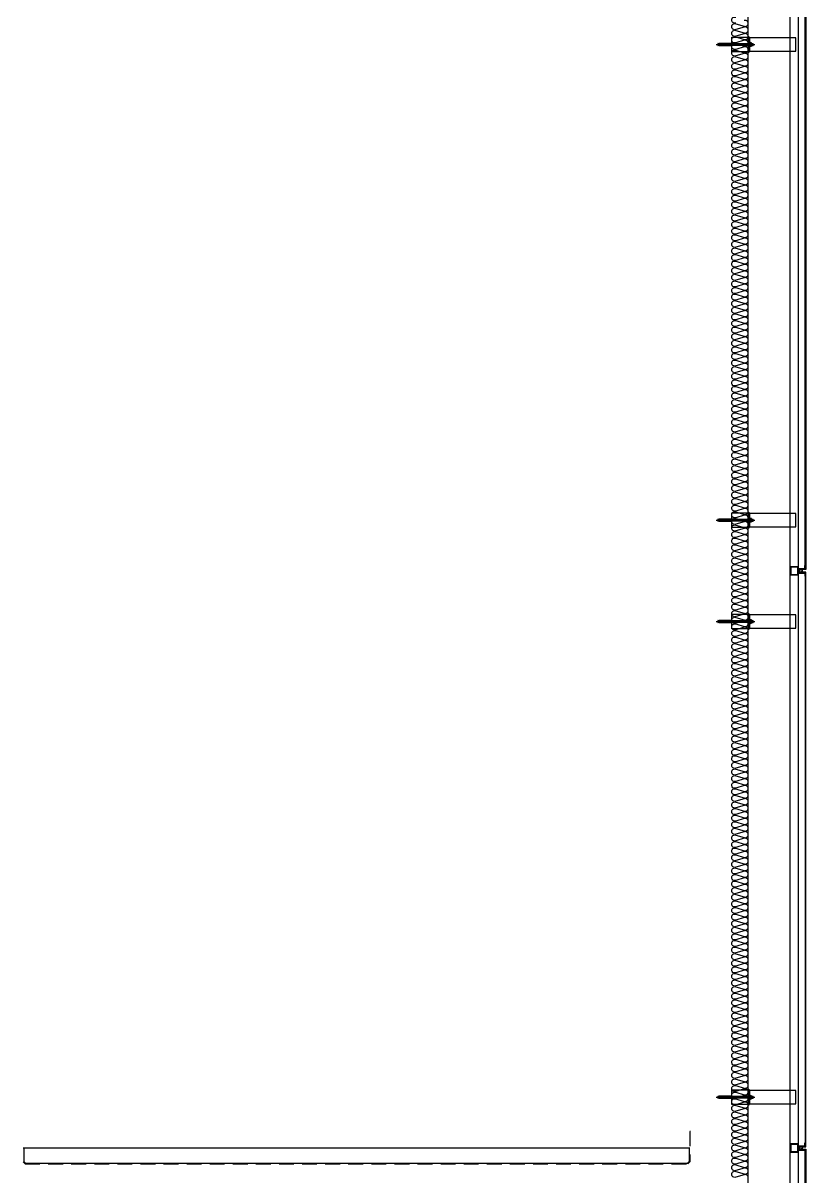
# Model space of a CAD drawing. Header units: millimetres. Extents: x 19868 to 801382, y -4805 to 85279.
# Drawn here: x 785991 to 790738, y 60003 to 67001 of the extents above; entities that cross this region are included whole.
import ezdxf

# ---------------------------------------------------------------- set-up
doc = ezdxf.new("R2010")
doc.units = ezdxf.units.MM
doc.header["$LTSCALE"] = 250
doc.linetypes.add('HID', pattern=[2.8, 1.8, -1])
for name, color, linetype in [('A-ETC-8', 8, 'Continuous'), ('A-FIN', 6, 'Continuous'), ('A-FIN-8', 8, 'Continuous'), ('A-WP', 1, 'HID'), ('ISL', 251, 'Continuous')]:
    doc.layers.add(name, color=color, linetype=linetype)

# ---------------------------------------------------------------- blocks, each defined once
blk = doc.blocks.new('A$C632c858f')
at = {"layer": 'A-ETC-8'}
blk.add_arc((-2.8, 0), 24, 341.82483, 18.17517, dxfattribs=at)
blk.add_ellipse((34, 0), major_axis=(7.59, 0), ratio=0.987937, dxfattribs=at)
blk = doc.blocks.new('A$Cae507117')
at = {"layer": 'A-ETC-8'}
for points in [[(-50, 0), (-50, -50), (0, -50), (0, 0)], [(-46.8, -3.2), (-46.8, -46.8), (-3.2, -46.8), (-3.2, -3.2)]]:
    blk.add_lwpolyline(points, close=True, dxfattribs=at)
blk = doc.blocks.new('너트 M12')
for p, q in [((-9, 0), (9, 0)), ((-9.5, -9), (-9.5, -0.5)), ((9, -9.5), (-9, -9.5)), ((0, -8.3), (0, -1.2)), ((9.5, -0.5), (9.5, -9))]:
    blk.add_line(p, q)
for centre, start, end in [((-9, -0.5), 90, 180), ((-9, -9), 180, 270), ((9, -0.5), 0, 90), ((9, -9), 270, 0)]:
    blk.add_arc(centre, 0.5, start, end)
at = {"extrusion": (0, 0, -1)}
for centre, major_axis, ratio, start_param, end_param in [((-4.8, -0.9), (-4.75, 0.31), 0.185359, -0.024388, 3.141593), ((4.8, -0.9), (4.75, 0.31), 0.185108, 3.141593, 6.30754), ((-4.8, -8.6), (4.75, 0.31), 0.187111, 0, 3.166211), ((4.8, -8.6), (-4.75, 0.31), 0.185991, 3.117121, 6.283185)]:
    blk.add_ellipse(centre, major_axis=major_axis, ratio=ratio, start_param=start_param, end_param=end_param, dxfattribs=at)
blk = doc.blocks.new('A$C5ebcaad0')
at = {"layer": 'A-ETC-8'}
for p, q in [((-449, -225), (-214, -225)), ((-439, -220.5), (-439, -229.5)), ((-437, -219), (-437.5, -219)), ((-437.5, -231), (-437, -231)), ((-426, -220.5), (-437, -219)), ((-437, -231), (-426, -229.5)), ((-431.6, -219.7), (-431.6, -221.5)), ((-431.6, -228.5), (-431.6, -230.2)), ((-431.1, -222.3), (-429.3, -223.5)), ((-431.1, -227.7), (-429.3, -226.5)), ((-415.6, -218.7), (-430.6, -218.7)), ((-430.6, -231.2), (-415.6, -231.2)), ((-421.1, -224), (-427.7, -224)), ((-421.1, -226), (-427.7, -226)), ((-426, -220.5), (-412, -220.5)), ((-426, -229.5), (-412, -229.5)), ((-420.6, -223.5), (-420.6, -223)), ((-420.6, -227), (-420.6, -226.5)), ((-416.6, -227), (-416.6, -223)), ((-415.6, -218.7), (-412.6, -218.7)), ((-415.6, -231.2), (-412.6, -231.2)), ((-412.6, -218.7), (-412.6, -231.2)), ((-412, -231), (-412, -219)), ((-409, -219), (-412, -219)), ((-412, -231), (-409, -231)), ((-409, -231), (-409, -219)), ((-355, -219), (-409, -219)), ((-409, -231), (-355, -231)), ((-355, -219), (-245.5, -219)), ((-245.5, -231), (-355, -231)), ((-234.2, -229.5), (-224, -229.5)), ((-234, -219), (-225.5, -219)), ((-234, -220.5), (-224, -220.5)), ((-234, -231), (-225.5, -231)), ((-225.5, -231), (-225.5, -219)), ((-224, -220.5), (-225.5, -219)), ((-224, -229.5), (-225.5, -231)), ((-224, -229.5), (-224, -220.5))]:
    blk.add_line(p, q, dxfattribs=at)
for points in [[(-255, -180.5), (-255, -269.5), (-355, -269.5), (-355, -180.5)], [(33.5, -185), (-251.5, -185), (-251.5, -265), (33.5, -265)], [(-251.5, -265), (-245.5, -265), (-245.5, -185), (-251.5, -185)], [(-245.5, -210), (-245.5, -240), (-243.5, -240), (-243.5, -210)]]:
    blk.add_lwpolyline(points, close=True, dxfattribs=at)
blk.add_lwpolyline([(-251.5, -177.5), (-251.5, -272.5, -0.414214), (-252.5, -273.5), (-255, -273.5), (-255, -176.5), (-252.5, -176.5, -0.414214)], format="xyb", close=True, dxfattribs=at)
for centre, radius, start, end in [((-437.5, -220.5), 1.5, 90, 180), ((-437.5, -229.5), 1.5, 180, 270), ((-430.6, -219.7), 1, 90, 180), ((-430.6, -221.5), 1, 180, 236.30993), ((-430.6, -228.5), 1, 123.69007, 180), ((-430.6, -230.2), 1, 180, 270), ((-427.7, -221), 3, 236.30993, 270), ((-427.7, -229), 3, 90, 123.69007), ((-421.1, -223.5), 0.5, 270, 0), ((-421.1, -226.5), 0.5, 0, 90), ((-418.6, -223), 2, 90, 180), ((-418.6, -227), 2, 180, 270), ((-418.6, -223), 2, 0, 90), ((-418.6, -227), 2, 270, 0)]:
    blk.add_arc(centre, radius, start, end, dxfattribs=at)
at = {"layer": 'A-ETC-8', "xscale": -1, "rotation": 90}
blk.add_blockref('너트 M12', (-243.5, -225), dxfattribs=at)

msp = doc.modelspace()

# ---------------------------------------------------------------- linework, layer by layer
at = {"layer": 'A-ETC-8'}
for p, q in [((790643.2, 35608.9), (790643.2, 76146.7)), ((790693.2, 35608.9), (790693.2, 76146.7))]:
    msp.add_line(p, q, dxfattribs=at)
for points in [[(790730.2, 63690.4), (790695.2, 63690.4), (790695.2, 63679.4), (790693.2, 63679.4), (790693.2, 63692.4), (790728.6, 63692.4, -0.226541), (790732.2, 63696.1), (790732.2, 63710.8), (790734.2, 63710.8), (790734.2, 63694.4, 0.414214)], [(790730.2, 63667.4), (790695.2, 63667.4), (790695.2, 63678.4), (790693.2, 63678.4), (790693.2, 63665.4), (790728.6, 63665.4, 0.226541), (790732.2, 63661.8), (790732.2, 63647.1), (790734.2, 63647.1), (790734.2, 63663.4, -0.414214)], [(790730.2, 60190.4), (790695.2, 60190.4), (790695.2, 60179.4), (790693.2, 60179.4), (790693.2, 60192.4), (790728.6, 60192.4, -0.226541), (790732.2, 60196.1), (790732.2, 60210.8), (790734.2, 60210.8), (790734.2, 60194.4, 0.414214)], [(790730.2, 60167.4), (790695.2, 60167.4), (790695.2, 60178.4), (790693.2, 60178.4), (790693.2, 60165.4), (790728.6, 60165.4, 0.226541), (790732.2, 60161.8), (790732.2, 60147.1), (790734.2, 60147.1), (790734.2, 60163.4, -0.414214)]]:
    msp.add_lwpolyline(points, format="xyb", close=True, dxfattribs=at)
at = {"layer": 'A-FIN'}
msp.add_line((785991.2, 60178.9), (790035.2, 60178.9), dxfattribs=at)
for points in [[(790697.2, 67167.4), (790697.2, 67171.4), (790738.2, 67171.4), (790738.2, 63686.4), (790697.2, 63686.4), (790697.2, 63690.4), (790734.2, 63690.4), (790734.2, 67167.4), (790697.2, 67167.4)], [(790697.2, 60190.4), (790697.2, 60186.4), (790738.2, 60186.4), (790738.2, 63671.4), (790697.2, 63671.4), (790697.2, 63667.4), (790734.2, 63667.4), (790734.2, 60190.4), (790697.2, 60190.4)], [(790697.2, 60167.4), (790697.2, 60171.4), (790738.2, 60171.4), (790738.2, 56436.4), (790697.2, 56436.4), (790697.2, 56440.4), (790734.2, 56440.4), (790734.2, 60167.4), (790697.2, 60167.4)]]:
    msp.add_lwpolyline(points, close=True, dxfattribs=at)
at = {"layer": 'A-FIN-8'}
for p, q in [((785996.2, 60178.9), (785996.2, 60097.1)), ((790030.2, 60178.9), (790030.2, 60097.1)), ((786006.4, 60086.9), (785996.2, 60097.1)), ((786006.4, 60086.9), (790020, 60086.9)), ((790020, 60086.9), (790030.2, 60097.1))]:
    msp.add_line(p, q, dxfattribs=at)
at = {"layer": 'A-WP', "ltscale": 0.2}
for p, q in [((786003.4, 60081.9), (785991.2, 60094.1)), ((786003.4, 60081.9), (790023.1, 60081.9)), ((790023.1, 60081.9), (790035.2, 60094.1))]:
    msp.add_line(p, q, dxfattribs=at)
at = {"layer": 'A-WP', "linetype": 'HID', "ltscale": 0.2}
msp.add_lwpolyline([(790038.2, 60278.9), (790035.2, 60278.9), (790035.2, 60094.1)], dxfattribs=at)
at = {"layer": 'ISL'}
msp.add_line((790388.2, 33878.9), (790388.2, 76128.9), dxfattribs=at)
for points in [[(790312.4, 67001.3, -1.372593), (790312.4, 67036.7)], [(790388.2, 59999, 0.509267), (790364, 60016.7), (790312.4, 60001.3, -1.372593), (790312.4, 60036.7), (790364, 60021.3, 0.509267), (790388.2, 60039, 0.509267), (790364, 60056.7), (790312.4, 60041.3, -1.372593), (790312.4, 60076.7), (790364, 60061.3, 0.509267), (790388.2, 60079, 0.509267), (790364, 60096.7), (790312.4, 60081.3, -1.372593), (790312.4, 60116.7), (790364, 60101.3, 0.509267), (790388.2, 60119, 0.509267), (790364, 60136.7), (790312.4, 60121.3, -1.372593), (790312.4, 60156.7), (790364, 60141.3, 0.509267), (790388.2, 60159, 0.509267), (790364, 60176.7), (790312.4, 60161.3, -1.372593), (790312.4, 60196.7), (790364, 60181.3, 0.509267), (790388.2, 60199, 0.509267), (790364, 60216.7), (790312.4, 60201.3, -1.372593), (790312.4, 60236.7), (790364, 60221.3, 0.509267), (790388.2, 60239, 0.509267), (790364, 60256.7), (790312.4, 60241.3, -1.372593), (790312.4, 60276.7), (790364, 60261.3, 0.509267), (790388.2, 60279, 0.509267), (790364, 60296.7), (790312.4, 60281.3, -1.372593), (790312.4, 60316.7), (790364, 60301.3, 0.509267), (790388.2, 60319, 0.509267), (790364, 60336.7), (790312.4, 60321.3, -1.372593), (790312.4, 60356.7), (790364, 60341.3, 0.509267), (790388.2, 60359, 0.509267), (790364, 60376.7), (790312.4, 60361.3, -1.372593), (790312.4, 60396.7), (790364, 60381.3, 0.509267), (790388.2, 60399, 0.509267), (790364, 60416.7), (790312.4, 60401.3, -1.372593), (790312.4, 60436.7), (790364, 60421.3, 0.509267), (790388.2, 60439, 0.509267), (790364, 60456.7), (790312.4, 60441.3, -1.372593), (790312.4, 60476.7), (790364, 60461.3, 0.509267), (790388.2, 60479, 0.509267), (790364, 60496.7), (790312.4, 60481.3, -1.372593), (790312.4, 60516.7), (790364, 60501.3, 0.509267), (790388.2, 60519, 0.509267), (790364, 60536.7), (790312.4, 60521.3, -1.372593), (790312.4, 60556.7), (790364, 60541.3, 0.509267), (790388.2, 60559, 0.509267), (790364, 60576.7), (790312.4, 60561.3, -1.372593), (790312.4, 60596.7), (790364, 60581.3, 0.509267), (790388.2, 60599, 0.509267), (790364, 60616.7), (790312.4, 60601.3, -1.372593), (790312.4, 60636.7), (790364, 60621.3, 0.509267), (790388.2, 60639, 0.509267), (790364, 60656.7), (790312.4, 60641.3, -1.372593), (790312.4, 60676.7), (790364, 60661.3, 0.509267), (790388.2, 60679, 0.509267), (790364, 60696.7), (790312.4, 60681.3, -1.372593), (790312.4, 60716.7), (790364, 60701.3, 0.509267), (790388.2, 60719, 0.509267), (790364, 60736.7), (790312.4, 60721.3, -1.372593), (790312.4, 60756.7), (790364, 60741.3, 0.509267), (790388.2, 60759, 0.509267), (790364, 60776.7), (790312.4, 60761.3, -1.372593), (790312.4, 60796.7), (790364, 60781.3, 0.509267), (790388.2, 60799, 0.509267), (790364, 60816.7), (790312.4, 60801.3, -1.372593), (790312.4, 60836.7), (790364, 60821.3, 0.509267), (790388.2, 60839, 0.509267), (790364, 60856.7), (790312.4, 60841.3, -1.372593), (790312.4, 60876.7), (790364, 60861.3, 0.509267), (790388.2, 60879, 0.509267), (790364, 60896.7), (790312.4, 60881.3, -1.372593), (790312.4, 60916.7), (790364, 60901.3, 0.509267), (790388.2, 60919, 0.509267), (790364, 60936.7), (790312.4, 60921.3, -1.372593), (790312.4, 60956.7), (790364, 60941.3, 0.509267), (790388.2, 60959, 0.509267), (790364, 60976.7), (790312.4, 60961.3, -1.372593), (790312.4, 60996.7), (790364, 60981.3, 0.509267), (790388.2, 60999, 0.509267), (790364, 61016.7), (790312.4, 61001.3, -1.372593), (790312.4, 61036.7), (790364, 61021.3, 0.509267), (790388.2, 61039, 0.509267), (790364, 61056.7), (790312.4, 61041.3, -1.372593), (790312.4, 61076.7), (790364, 61061.3, 0.509267), (790388.2, 61079, 0.509267), (790364, 61096.7), (790312.4, 61081.3, -1.372593), (790312.4, 61116.7), (790364, 61101.3, 0.509267), (790388.2, 61119, 0.509267), (790364, 61136.7), (790312.4, 61121.3, -1.372593), (790312.4, 61156.7), (790364, 61141.3, 0.509267), (790388.2, 61159, 0.509267), (790364, 61176.7), (790312.4, 61161.3, -1.372593), (790312.4, 61196.7), (790364, 61181.3, 0.509267), (790388.2, 61199, 0.509267), (790364, 61216.7), (790312.4, 61201.3, -1.372593), (790312.4, 61236.7), (790364, 61221.3, 0.509267), (790388.2, 61239, 0.509267), (790364, 61256.7), (790312.4, 61241.3, -1.372593), (790312.4, 61276.7), (790364, 61261.3, 0.509267), (790388.2, 61279, 0.509267), (790364, 61296.7), (790312.4, 61281.3, -1.372593), (790312.4, 61316.7), (790364, 61301.3, 0.509267), (790388.2, 61319, 0.509267), (790364, 61336.7), (790312.4, 61321.3, -1.372593), (790312.4, 61356.7), (790364, 61341.3, 0.509267), (790388.2, 61359, 0.509267), (790364, 61376.7), (790312.4, 61361.3, -1.372593), (790312.4, 61396.7), (790364, 61381.3, 0.509267), (790388.2, 61399, 0.509267), (790364, 61416.7), (790312.4, 61401.3, -1.372593), (790312.4, 61436.7), (790364, 61421.3, 0.509267), (790388.2, 61439, 0.509267), (790364, 61456.7), (790312.4, 61441.3, -1.372593), (790312.4, 61476.7), (790364, 61461.3, 0.509267), (790388.2, 61479, 0.509267), (790364, 61496.7), (790312.4, 61481.3, -1.372593), (790312.4, 61516.7), (790364, 61501.3, 0.509267), (790388.2, 61519, 0.509267), (790364, 61536.7), (790312.4, 61521.3, -1.372593), (790312.4, 61556.7), (790364, 61541.3, 0.509267), (790388.2, 61559, 0.509267), (790364, 61576.7), (790312.4, 61561.3, -1.372593), (790312.4, 61596.7), (790364, 61581.3, 0.509267), (790388.2, 61599, 0.509267), (790364, 61616.7), (790312.4, 61601.3, -1.372593), (790312.4, 61636.7), (790364, 61621.3, 0.509267), (790388.2, 61639, 0.509267), (790364, 61656.7), (790312.4, 61641.3, -1.372593), (790312.4, 61676.7), (790364, 61661.3, 0.509267), (790388.2, 61679, 0.509267), (790364, 61696.7), (790312.4, 61681.3, -1.372593), (790312.4, 61716.7), (790364, 61701.3, 0.509267), (790388.2, 61719, 0.509267), (790364, 61736.7), (790312.4, 61721.3, -1.372593), (790312.4, 61756.7), (790364, 61741.3, 0.509267), (790388.2, 61759, 0.509267), (790364, 61776.7), (790312.4, 61761.3, -1.372593), (790312.4, 61796.7), (790364, 61781.3, 0.509267), (790388.2, 61799, 0.509267), (790364, 61816.7), (790312.4, 61801.3, -1.372593), (790312.4, 61836.7), (790364, 61821.3, 0.509267), (790388.2, 61839, 0.509267), (790364, 61856.7), (790312.4, 61841.3, -1.372593), (790312.4, 61876.7), (790364, 61861.3, 0.509267), (790388.2, 61879, 0.509267), (790364, 61896.7), (790312.4, 61881.3, -1.372593), (790312.4, 61916.7), (790364, 61901.3, 0.509267), (790388.2, 61919, 0.509267), (790364, 61936.7), (790312.4, 61921.3, -1.372593), (790312.4, 61956.7), (790364, 61941.3, 0.509267), (790388.2, 61959, 0.509267), (790364, 61976.7), (790312.4, 61961.3, -1.372593), (790312.4, 61996.7), (790364, 61981.3, 0.509267), (790388.2, 61999, 0.509267), (790364, 62016.7), (790312.4, 62001.3, -1.372593), (790312.4, 62036.7), (790364, 62021.3, 0.509267), (790388.2, 62039, 0.509267), (790364, 62056.7), (790312.4, 62041.3, -1.372593), (790312.4, 62076.7), (790364, 62061.3, 0.509267), (790388.2, 62079, 0.509267), (790364, 62096.7), (790312.4, 62081.3, -1.372593), (790312.4, 62116.7), (790364, 62101.3, 0.509267), (790388.2, 62119, 0.509267), (790364, 62136.7), (790312.4, 62121.3, -1.372593), (790312.4, 62156.7), (790364, 62141.3, 0.509267), (790388.2, 62159, 0.509267), (790364, 62176.7), (790312.4, 62161.3, -1.372593), (790312.4, 62196.7), (790364, 62181.3, 0.509267), (790388.2, 62199, 0.509267), (790364, 62216.7), (790312.4, 62201.3, -1.372593), (790312.4, 62236.7), (790364, 62221.3, 0.509267), (790388.2, 62239, 0.509267), (790364, 62256.7), (790312.4, 62241.3, -1.372593), (790312.4, 62276.7), (790364, 62261.3, 0.509267), (790388.2, 62279, 0.509267), (790364, 62296.7), (790312.4, 62281.3, -1.372593), (790312.4, 62316.7), (790364, 62301.3, 0.509267), (790388.2, 62319, 0.509267), (790364, 62336.7), (790312.4, 62321.3, -1.372593), (790312.4, 62356.7), (790364, 62341.3, 0.509267), (790388.2, 62359, 0.509267), (790364, 62376.7), (790312.4, 62361.3, -1.372593), (790312.4, 62396.7), (790364, 62381.3, 0.509267), (790388.2, 62399, 0.509267), (790364, 62416.7), (790312.4, 62401.3, -1.372593), (790312.4, 62436.7), (790364, 62421.3, 0.509267), (790388.2, 62439, 0.509267), (790364, 62456.7), (790312.4, 62441.3, -1.372593), (790312.4, 62476.7), (790364, 62461.3, 0.509267), (790388.2, 62479, 0.509267), (790364, 62496.7), (790312.4, 62481.3, -1.372593), (790312.4, 62516.7), (790364, 62501.3, 0.509267), (790388.2, 62519, 0.509267), (790364, 62536.7), (790312.4, 62521.3, -1.372593), (790312.4, 62556.7), (790364, 62541.3, 0.509267), (790388.2, 62559, 0.509267), (790364, 62576.7), (790312.4, 62561.3, -1.372593), (790312.4, 62596.7), (790364, 62581.3, 0.509267), (790388.2, 62599, 0.509267), (790364, 62616.7), (790312.4, 62601.3, -1.372593), (790312.4, 62636.7), (790364, 62621.3, 0.509267), (790388.2, 62639, 0.509267), (790364, 62656.7), (790312.4, 62641.3, -1.372593), (790312.4, 62676.7), (790364, 62661.3, 0.509267), (790388.2, 62679, 0.509267), (790364, 62696.7), (790312.4, 62681.3, -1.372593), (790312.4, 62716.7), (790364, 62701.3, 0.509267), (790388.2, 62719, 0.509267), (790364, 62736.7), (790312.4, 62721.3, -1.372593), (790312.4, 62756.7), (790364, 62741.3, 0.509267), (790388.2, 62759, 0.509267), (790364, 62776.7), (790312.4, 62761.3, -1.372593), (790312.4, 62796.7), (790364, 62781.3, 0.509267), (790388.2, 62799, 0.509267), (790364, 62816.7), (790312.4, 62801.3, -1.372593), (790312.4, 62836.7), (790364, 62821.3, 0.509267), (790388.2, 62839, 0.509267), (790364, 62856.7), (790312.4, 62841.3, -1.372593), (790312.4, 62876.7), (790364, 62861.3, 0.509267), (790388.2, 62879, 0.509267), (790364, 62896.7), (790312.4, 62881.3, -1.372593), (790312.4, 62916.7), (790364, 62901.3, 0.509267), (790388.2, 62919, 0.509267), (790364, 62936.7), (790312.4, 62921.3, -1.372593), (790312.4, 62956.7), (790364, 62941.3, 0.509267), (790388.2, 62959, 0.509267), (790364, 62976.7), (790312.4, 62961.3, -1.372593), (790312.4, 62996.7), (790364, 62981.3, 0.509267), (790388.2, 62999, 0.509267), (790364, 63016.7), (790312.4, 63001.3, -1.372593), (790312.4, 63036.7), (790364, 63021.3, 0.509267), (790388.2, 63039, 0.509267), (790364, 63056.7), (790312.4, 63041.3, -1.372593), (790312.4, 63076.7), (790364, 63061.3, 0.509267), (790388.2, 63079, 0.509267), (790364, 63096.7), (790312.4, 63081.3, -1.372593), (790312.4, 63116.7), (790364, 63101.3, 0.509267), (790388.2, 63119, 0.509267), (790364, 63136.7), (790312.4, 63121.3, -1.372593), (790312.4, 63156.7), (790364, 63141.3, 0.509267), (790388.2, 63159, 0.509267), (790364, 63176.7), (790312.4, 63161.3, -1.372593), (790312.4, 63196.7), (790364, 63181.3, 0.509267), (790388.2, 63199, 0.509267), (790364, 63216.7), (790312.4, 63201.3, -1.372593), (790312.4, 63236.7), (790364, 63221.3, 0.509267), (790388.2, 63239, 0.509267), (790364, 63256.7), (790312.4, 63241.3, -1.372593), (790312.4, 63276.7), (790364, 63261.3, 0.509267), (790388.2, 63279, 0.509267), (790364, 63296.7), (790312.4, 63281.3, -1.372593), (790312.4, 63316.7), (790364, 63301.3, 0.509267), (790388.2, 63319, 0.509267), (790364, 63336.7), (790312.4, 63321.3, -1.372593), (790312.4, 63356.7), (790364, 63341.3, 0.509267), (790388.2, 63359, 0.509267), (790364, 63376.7), (790312.4, 63361.3, -1.372593), (790312.4, 63396.7), (790364, 63381.3, 0.509267), (790388.2, 63399, 0.509267), (790364, 63416.7), (790312.4, 63401.3, -1.372593), (790312.4, 63436.7), (790364, 63421.3, 0.509267), (790388.2, 63439, 0.509267), (790364, 63456.7), (790312.4, 63441.3, -1.372593), (790312.4, 63476.7), (790364, 63461.3, 0.509267), (790388.2, 63479, 0.509267), (790364, 63496.7), (790312.4, 63481.3, -1.372593), (790312.4, 63516.7), (790364, 63501.3, 0.509267), (790388.2, 63519, 0.509267), (790364, 63536.7), (790312.4, 63521.3, -1.372593), (790312.4, 63556.7), (790364, 63541.3, 0.509267), (790388.2, 63559, 0.509267), (790364, 63576.7), (790312.4, 63561.3, -1.372593), (790312.4, 63596.7), (790364, 63581.3, 0.509267), (790388.2, 63599, 0.509267), (790364, 63616.7), (790312.4, 63601.3, -1.372593), (790312.4, 63636.7), (790364, 63621.3, 0.509267), (790388.2, 63639, 0.509267), (790364, 63656.7), (790312.4, 63641.3, -1.372593), (790312.4, 63676.7), (790364, 63661.3, 0.509267), (790388.2, 63679, 0.509267), (790364, 63696.7), (790312.4, 63681.3, -1.372593), (790312.4, 63716.7), (790364, 63701.3, 0.509267), (790388.2, 63719, 0.509267), (790364, 63736.7), (790312.4, 63721.3, -1.372593), (790312.4, 63756.7), (790364, 63741.3, 0.509267), (790388.2, 63759, 0.509267), (790364, 63776.7), (790312.4, 63761.3, -1.372593), (790312.4, 63796.7), (790364, 63781.3, 0.509267), (790388.2, 63799, 0.509267), (790364, 63816.7), (790312.4, 63801.3, -1.372593), (790312.4, 63836.7), (790364, 63821.3, 0.509267), (790388.2, 63839, 0.509267), (790364, 63856.7), (790312.4, 63841.3, -1.372593), (790312.4, 63876.7), (790364, 63861.3, 0.509267), (790388.2, 63879, 0.509267), (790364, 63896.7), (790312.4, 63881.3, -1.372593), (790312.4, 63916.7), (790364, 63901.3, 0.509267), (790388.2, 63919, 0.509267), (790364, 63936.7), (790312.4, 63921.3, -1.372593), (790312.4, 63956.7), (790364, 63941.3, 0.509267), (790388.2, 63959, 0.509267), (790364, 63976.7), (790312.4, 63961.3, -1.372593), (790312.4, 63996.7), (790364, 63981.3, 0.509267), (790388.2, 63999, 0.509267), (790364, 64016.7), (790312.4, 64001.3, -1.372593), (790312.4, 64036.7), (790364, 64021.3, 0.509267), (790388.2, 64039, 0.509267), (790364, 64056.7), (790312.4, 64041.3, -1.372593), (790312.4, 64076.7), (790364, 64061.3, 0.509267), (790388.2, 64079, 0.509267), (790364, 64096.7), (790312.4, 64081.3, -1.372593), (790312.4, 64116.7), (790364, 64101.3, 0.509267), (790388.2, 64119, 0.509267), (790364, 64136.7), (790312.4, 64121.3, -1.372593), (790312.4, 64156.7), (790364, 64141.3, 0.509267), (790388.2, 64159, 0.509267), (790364, 64176.7), (790312.4, 64161.3, -1.372593), (790312.4, 64196.7), (790364, 64181.3, 0.509267), (790388.2, 64199, 0.509267), (790364, 64216.7), (790312.4, 64201.3, -1.372593), (790312.4, 64236.7), (790364, 64221.3, 0.509267), (790388.2, 64239, 0.509267), (790364, 64256.7), (790312.4, 64241.3, -1.372593), (790312.4, 64276.7), (790364, 64261.3, 0.509267), (790388.2, 64279, 0.509267), (790364, 64296.7), (790312.4, 64281.3, -1.372593), (790312.4, 64316.7), (790364, 64301.3, 0.509267), (790388.2, 64319, 0.509267), (790364, 64336.7), (790312.4, 64321.3, -1.372593), (790312.4, 64356.7), (790364, 64341.3, 0.509267), (790388.2, 64359, 0.509267), (790364, 64376.7), (790312.4, 64361.3, -1.372593), (790312.4, 64396.7), (790364, 64381.3, 0.509267), (790388.2, 64399, 0.509267), (790364, 64416.7), (790312.4, 64401.3, -1.372593), (790312.4, 64436.7), (790364, 64421.3, 0.509267), (790388.2, 64439, 0.509267), (790364, 64456.7), (790312.4, 64441.3, -1.372593), (790312.4, 64476.7), (790364, 64461.3, 0.509267), (790388.2, 64479, 0.509267), (790364, 64496.7), (790312.4, 64481.3, -1.372593), (790312.4, 64516.7), (790364, 64501.3, 0.509267), (790388.2, 64519, 0.509267), (790364, 64536.7), (790312.4, 64521.3, -1.372593), (790312.4, 64556.7), (790364, 64541.3, 0.509267), (790388.2, 64559, 0.509267), (790364, 64576.7), (790312.4, 64561.3, -1.372593), (790312.4, 64596.7), (790364, 64581.3, 0.509267), (790388.2, 64599, 0.509267), (790364, 64616.7), (790312.4, 64601.3, -1.372593), (790312.4, 64636.7), (790364, 64621.3, 0.509267), (790388.2, 64639, 0.509267), (790364, 64656.7), (790312.4, 64641.3, -1.372593), (790312.4, 64676.7), (790364, 64661.3, 0.509267), (790388.2, 64679, 0.509267), (790364, 64696.7), (790312.4, 64681.3, -1.372593), (790312.4, 64716.7), (790364, 64701.3, 0.509267), (790388.2, 64719, 0.509267), (790364, 64736.7), (790312.4, 64721.3, -1.372593), (790312.4, 64756.7), (790364, 64741.3, 0.509267), (790388.2, 64759, 0.509267), (790364, 64776.7), (790312.4, 64761.3, -1.372593), (790312.4, 64796.7), (790364, 64781.3, 0.509267), (790388.2, 64799, 0.509267), (790364, 64816.7), (790312.4, 64801.3, -1.372593), (790312.4, 64836.7), (790364, 64821.3, 0.509267), (790388.2, 64839, 0.509267), (790364, 64856.7), (790312.4, 64841.3, -1.372593), (790312.4, 64876.7), (790364, 64861.3, 0.509267), (790388.2, 64879, 0.509267), (790364, 64896.7), (790312.4, 64881.3, -1.372593), (790312.4, 64916.7), (790364, 64901.3, 0.509267), (790388.2, 64919, 0.509267), (790364, 64936.7), (790312.4, 64921.3, -1.372593), (790312.4, 64956.7), (790364, 64941.3, 0.509267), (790388.2, 64959, 0.509267), (790364, 64976.7), (790312.4, 64961.3, -1.372593), (790312.4, 64996.7), (790364, 64981.3, 0.509267), (790388.2, 64999, 0.509267), (790364, 65016.7), (790312.4, 65001.3, -1.372593), (790312.4, 65036.7), (790364, 65021.3, 0.509267), (790388.2, 65039, 0.509267), (790364, 65056.7), (790312.4, 65041.3, -1.372593), (790312.4, 65076.7), (790364, 65061.3, 0.509267), (790388.2, 65079, 0.509267), (790364, 65096.7), (790312.4, 65081.3, -1.372593), (790312.4, 65116.7), (790364, 65101.3, 0.509267), (790388.2, 65119, 0.509267), (790364, 65136.7), (790312.4, 65121.3, -1.372593), (790312.4, 65156.7), (790364, 65141.3, 0.509267), (790388.2, 65159, 0.509267), (790364, 65176.7), (790312.4, 65161.3, -1.372593), (790312.4, 65196.7), (790364, 65181.3, 0.509267), (790388.2, 65199, 0.509267), (790364, 65216.7), (790312.4, 65201.3, -1.372593), (790312.4, 65236.7), (790364, 65221.3, 0.509267), (790388.2, 65239, 0.509267), (790364, 65256.7), (790312.4, 65241.3, -1.372593), (790312.4, 65276.7), (790364, 65261.3, 0.509267), (790388.2, 65279, 0.509267), (790364, 65296.7), (790312.4, 65281.3, -1.372593), (790312.4, 65316.7), (790364, 65301.3, 0.509267), (790388.2, 65319, 0.509267), (790364, 65336.7), (790312.4, 65321.3, -1.372593), (790312.4, 65356.7), (790364, 65341.3, 0.509267), (790388.2, 65359, 0.509267), (790364, 65376.7), (790312.4, 65361.3, -1.372593), (790312.4, 65396.7), (790364, 65381.3, 0.509267), (790388.2, 65399, 0.509267), (790364, 65416.7), (790312.4, 65401.3, -1.372593), (790312.4, 65436.7), (790364, 65421.3, 0.509267), (790388.2, 65439, 0.509267), (790364, 65456.7), (790312.4, 65441.3, -1.372593), (790312.4, 65476.7), (790364, 65461.3, 0.509267), (790388.2, 65479, 0.509267), (790364, 65496.7), (790312.4, 65481.3, -1.372593), (790312.4, 65516.7), (790364, 65501.3, 0.509267), (790388.2, 65519, 0.509267), (790364, 65536.7), (790312.4, 65521.3, -1.372593), (790312.4, 65556.7), (790364, 65541.3, 0.509267), (790388.2, 65559, 0.509267), (790364, 65576.7), (790312.4, 65561.3, -1.372593), (790312.4, 65596.7), (790364, 65581.3, 0.509267), (790388.2, 65599, 0.509267), (790364, 65616.7), (790312.4, 65601.3, -1.372593), (790312.4, 65636.7), (790364, 65621.3, 0.509267), (790388.2, 65639, 0.509267), (790364, 65656.7), (790312.4, 65641.3, -1.372593), (790312.4, 65676.7), (790364, 65661.3, 0.509267), (790388.2, 65679, 0.509267), (790364, 65696.7), (790312.4, 65681.3, -1.372593), (790312.4, 65716.7), (790364, 65701.3, 0.509267), (790388.2, 65719, 0.509267), (790364, 65736.7), (790312.4, 65721.3, -1.372593), (790312.4, 65756.7), (790364, 65741.3, 0.509267), (790388.2, 65759, 0.509267), (790364, 65776.7), (790312.4, 65761.3, -1.372593), (790312.4, 65796.7), (790364, 65781.3, 0.509267), (790388.2, 65799, 0.509267), (790364, 65816.7), (790312.4, 65801.3, -1.372593), (790312.4, 65836.7), (790364, 65821.3, 0.509267), (790388.2, 65839, 0.509267), (790364, 65856.7), (790312.4, 65841.3, -1.372593), (790312.4, 65876.7), (790364, 65861.3, 0.509267), (790388.2, 65879, 0.509267), (790364, 65896.7), (790312.4, 65881.3, -1.372593), (790312.4, 65916.7), (790364, 65901.3, 0.509267), (790388.2, 65919, 0.509267), (790364, 65936.7), (790312.4, 65921.3, -1.372593), (790312.4, 65956.7), (790364, 65941.3, 0.509267), (790388.2, 65959, 0.509267), (790364, 65976.7), (790312.4, 65961.3, -1.372593), (790312.4, 65996.7), (790364, 65981.3, 0.509267), (790388.2, 65999, 0.509267), (790364, 66016.7), (790312.4, 66001.3, -1.372593), (790312.4, 66036.7), (790364, 66021.3, 0.509267), (790388.2, 66039, 0.509267), (790364, 66056.7), (790312.4, 66041.3, -1.372593), (790312.4, 66076.7), (790364, 66061.3, 0.509267), (790388.2, 66079, 0.509267), (790364, 66096.7), (790312.4, 66081.3, -1.372593), (790312.4, 66116.7), (790364, 66101.3, 0.509267), (790388.2, 66119, 0.509267), (790364, 66136.7), (790312.4, 66121.3, -1.372593), (790312.4, 66156.7), (790364, 66141.3, 0.509267), (790388.2, 66159, 0.509267), (790364, 66176.7), (790312.4, 66161.3, -1.372593), (790312.4, 66196.7), (790364, 66181.3, 0.509267), (790388.2, 66199, 0.509267), (790364, 66216.7), (790312.4, 66201.3, -1.372593), (790312.4, 66236.7), (790364, 66221.3, 0.509267), (790388.2, 66239, 0.509267), (790364, 66256.7), (790312.4, 66241.3, -1.372593), (790312.4, 66276.7), (790364, 66261.3, 0.509267), (790388.2, 66279, 0.509267), (790364, 66296.7), (790312.4, 66281.3, -1.372593), (790312.4, 66316.7), (790364, 66301.3, 0.509267), (790388.2, 66319, 0.509267), (790364, 66336.7), (790312.4, 66321.3, -1.372593), (790312.4, 66356.7), (790364, 66341.3, 0.509267), (790388.2, 66359, 0.509267), (790364, 66376.7), (790312.4, 66361.3, -1.372593), (790312.4, 66396.7), (790364, 66381.3, 0.509267), (790388.2, 66399, 0.509267), (790364, 66416.7), (790312.4, 66401.3, -1.372593), (790312.4, 66436.7), (790364, 66421.3, 0.509267), (790388.2, 66439, 0.509267), (790364, 66456.7), (790312.4, 66441.3, -1.372593), (790312.4, 66476.7), (790364, 66461.3, 0.509267), (790388.2, 66479, 0.509267), (790364, 66496.7), (790312.4, 66481.3, -1.372593), (790312.4, 66516.7), (790364, 66501.3, 0.509267), (790388.2, 66519, 0.509267), (790364, 66536.7), (790312.4, 66521.3, -1.372593), (790312.4, 66556.7), (790364, 66541.3, 0.509267), (790388.2, 66559, 0.509267), (790364, 66576.7), (790312.4, 66561.3, -1.372593), (790312.4, 66596.7), (790364, 66581.3, 0.509267), (790388.2, 66599, 0.509267), (790364, 66616.7), (790312.4, 66601.3, -1.372593), (790312.4, 66636.7), (790364, 66621.3, 0.509267), (790388.2, 66639, 0.509267), (790364, 66656.7), (790312.4, 66641.3, -1.372593), (790312.4, 66676.7), (790364, 66661.3, 0.509267), (790388.2, 66679, 0.509267), (790364, 66696.7), (790312.4, 66681.3, -1.372593), (790312.4, 66716.7), (790364, 66701.3, 0.509267), (790388.2, 66719, 0.509267), (790364, 66736.7), (790312.4, 66721.3, -1.372593), (790312.4, 66756.7), (790364, 66741.3, 0.509267), (790388.2, 66759, 0.509267), (790364, 66776.7), (790312.4, 66761.3, -1.372593), (790312.4, 66796.7), (790364, 66781.3, 0.509267), (790388.2, 66799, 0.509267), (790364, 66816.7), (790312.4, 66801.3, -1.372593), (790312.4, 66836.7), (790364, 66821.3, 0.509267), (790388.2, 66839, 0.509267), (790364, 66856.7), (790312.4, 66841.3, -1.372593), (790312.4, 66876.7), (790364, 66861.3, 0.509267), (790388.2, 66879, 0.509267), (790364, 66896.7), (790312.4, 66881.3, -1.372593), (790312.4, 66916.7), (790364, 66901.3, 0.509267), (790388.2, 66919, 0.509267), (790364, 66936.7), (790312.4, 66921.3, -1.372593), (790312.4, 66956.7), (790364, 66941.3, 0.509267), (790388.2, 66959, 0.509267), (790364, 66976.7), (790312.4, 66961.3, -1.372593), (790312.4, 66996.7), (790364, 66981.3, 0.509267), (790388.2, 66999, 0.509267), (790364, 67016.7)]]:
    msp.add_lwpolyline(points, format="xyb", dxfattribs=at)

# ---------------------------------------------------------------- block references
at = {"layer": 'A-ETC-8'}
for p in [(790643.2, 67096.4), (790643.2, 64211.4), (790643.2, 63596.4), (790643.2, 60711.4)]:
    msp.add_blockref('A$C5ebcaad0', p, dxfattribs=at)
at = {"layer": 'A-ETC-8', "rotation": 180}
for p in [(790643.2, 63653.9), (790643.2, 60153.9)]:
    msp.add_blockref('A$Cae507117', p, dxfattribs=at)
at = {"layer": 'A-ETC-8', "xscale": -1}
for p in [(790738.2, 63678.9), (790738.2, 60178.9)]:
    msp.add_blockref('A$C632c858f', p, dxfattribs=at)

doc.saveas('drawing.dxf')
